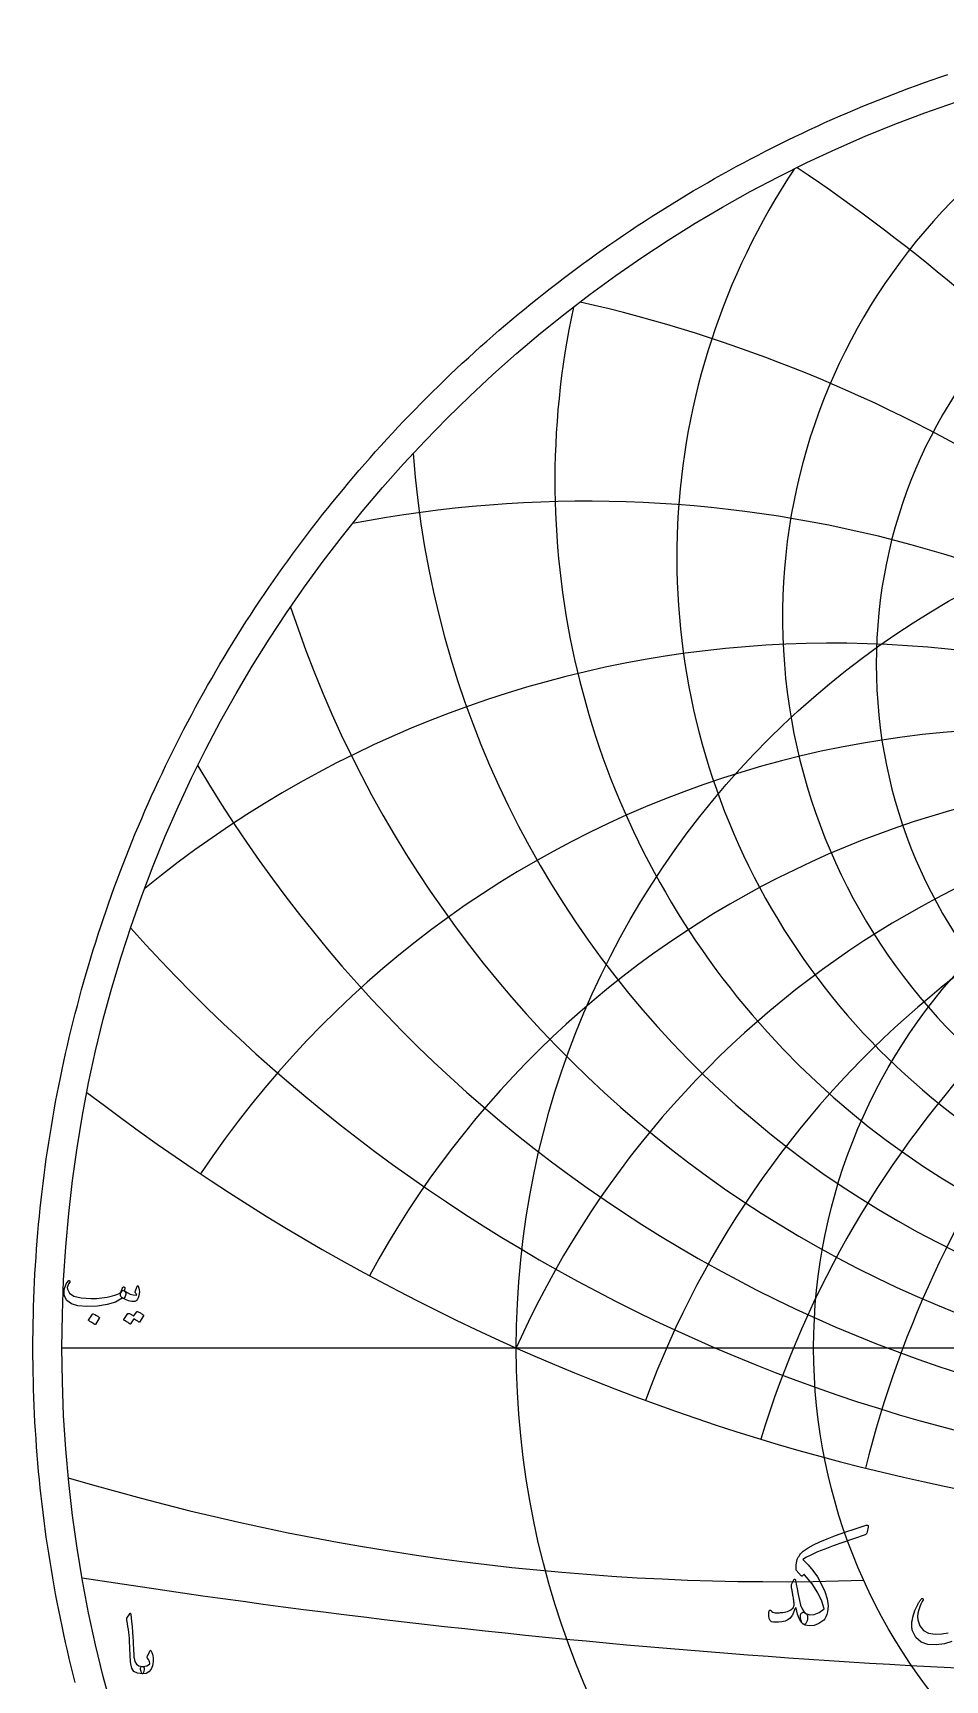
# Model space of a CAD drawing. Header units: millimetres. Extents: x -68 to 68, y -68 to 70.
# Drawn here: x -68.5 to -22, y -16.9 to 67 of the extents above; entities that cross this region are included whole.
import ezdxf

# ---------------------------------------------------------------- set-up
doc = ezdxf.new("R2010")
doc.units = ezdxf.units.MM
for name, color, linetype in [('CUT_OUTER', 1, 'Continuous'), ('ENGRAVE', 7, 'Continuous'), ('ENGRAVE_FINE', 8, 'Continuous'), ('TEXT', 5, 'Continuous')]:
    doc.layers.add(name, color=color, linetype=linetype)

msp = doc.modelspace()

# ---------------------------------------------------------------- linework, layer by layer
at = {"layer": 'CUT_OUTER'}
msp.add_lwpolyline([(-66.3196, -17.0453), (-66.4229, -16.6381), (-66.5237, -16.2302), (-66.6221, -15.8217), (-66.7179, -15.4126), (-66.8112, -15.003), (-66.902, -14.5927), (-66.9903, -14.182), (-67.076, -13.7706), (-67.1593, -13.3588), (-67.24, -12.9465), (-67.3181, -12.5337), (-67.3938, -12.1204), (-67.4669, -11.7066), (-67.5374, -11.2924), (-67.6055, -10.8778), (-67.6709, -10.4628), (-67.7339, -10.0474), (-67.7942, -9.6316), (-67.8521, -9.2154), (-67.9073, -8.7989), (-67.96, -8.3821), (-68.0102, -7.9649), (-68.0578, -7.5475), (-68.1028, -7.1297), (-68.1453, -6.7117), (-68.1852, -6.2935), (-68.2225, -5.875), (-68.2573, -5.4563), (-68.2895, -5.0373), (-68.3191, -4.6182), (-68.3461, -4.1989), (-68.3706, -3.7795), (-68.3925, -3.3599), (-68.4118, -2.9402), (-68.4286, -2.5204), (-68.4428, -2.1005), (-68.4544, -1.6805), (-68.4634, -1.2604), (-68.4698, -0.8403), (-68.4737, -0.4202), (-68.475, 0), (-68.4737, 0.4202), (-68.4698, 0.8403), (-68.4634, 1.2604), (-68.4544, 1.6805), (-68.4428, 2.1005), (-68.4286, 2.5204), (-68.4118, 2.9402), (-68.3925, 3.3599), (-68.3706, 3.7795), (-68.3461, 4.1989), (-68.3191, 4.6182), (-68.2895, 5.0373), (-68.2573, 5.4563), (-68.2225, 5.875), (-68.1852, 6.2935), (-68.1453, 6.7117), (-68.1028, 7.1297), (-68.0578, 7.5475), (-68.0102, 7.9649), (-67.96, 8.3821), (-67.9073, 8.7989), (-67.8521, 9.2154), (-67.7942, 9.6316), (-67.7339, 10.0474), (-67.6709, 10.4628), (-67.6055, 10.8778), (-67.5374, 11.2924), (-67.4669, 11.7066), (-67.3938, 12.1204), (-67.3181, 12.5337), (-67.24, 12.9465), (-67.1593, 13.3588), (-67.076, 13.7706), (-66.9903, 14.182), (-66.902, 14.5927), (-66.8112, 15.003), (-66.7179, 15.4126), (-66.6221, 15.8217), (-66.5237, 16.2302), (-66.4229, 16.6381), (-66.3196, 17.0453), (-66.2137, 17.4519), (-66.1054, 17.8579), (-65.9946, 18.2632), (-65.8813, 18.6677), (-65.7655, 19.0716), (-65.6472, 19.4748), (-65.5265, 19.8772), (-65.4033, 20.2789), (-65.2776, 20.6799), (-65.1495, 21.08), (-65.0189, 21.4794), (-64.8859, 21.8779), (-64.7505, 22.2756), (-64.6126, 22.6725), (-64.4722, 23.0685), (-64.3295, 23.4637), (-64.1843, 23.858), (-64.0367, 24.2513), (-63.8867, 24.6438), (-63.7343, 25.0354), (-63.5795, 25.4259), (-63.4222, 25.8156), (-63.2627, 26.2042), (-63.1007, 26.5919), (-62.9363, 26.9786), (-62.7696, 27.3643), (-62.6005, 27.7489), (-62.4291, 28.1325), (-62.2553, 28.515), (-62.0791, 28.8965), (-61.9007, 29.2768), (-61.7199, 29.6561), (-61.5367, 30.0342), (-61.3513, 30.4113), (-61.1635, 30.7871), (-60.9735, 31.1618), (-60.7811, 31.5354), (-60.5865, 31.9077), (-60.3896, 32.2789), (-60.1904, 32.6488), (-59.9889, 33.0175), (-59.7852, 33.385), (-59.5792, 33.7512), (-59.371, 34.1161), (-59.1605, 34.4798), (-58.9479, 34.8421), (-58.733, 35.2032), (-58.5159, 35.5629), (-58.2965, 35.9213), (-58.075, 36.2783), (-57.8513, 36.634), (-57.6255, 36.9882), (-57.3974, 37.3411), (-57.1672, 37.6926), (-56.9349, 38.0427), (-56.7004, 38.3913), (-56.4638, 38.7385), (-56.225, 39.0842), (-55.9841, 39.4285), (-55.7411, 39.7712), (-55.4961, 40.1125), (-55.2489, 40.4523), (-54.9996, 40.7905), (-54.7483, 41.1272), (-54.4949, 41.4624), (-54.2395, 41.796), (-53.982, 42.128), (-53.7225, 42.4584), (-53.461, 42.7873), (-53.1974, 43.1145), (-52.9319, 43.4401), (-52.6644, 43.764), (-52.3948, 44.0864), (-52.1233, 44.407), (-51.8499, 44.726), (-51.5745, 45.0433), (-51.2971, 45.3589), (-51.0178, 45.6728), (-50.7366, 45.985), (-50.4535, 46.2954), (-50.1685, 46.6042), (-49.8816, 46.9111), (-49.5928, 47.2163), (-49.3022, 47.5197), (-49.0097, 47.8213), (-48.7153, 48.1211), (-48.4191, 48.4191), (-48.1211, 48.7153), (-47.8213, 49.0097), (-47.5197, 49.3022), (-47.2163, 49.5928), (-46.9111, 49.8816), (-46.6042, 50.1685), (-46.2954, 50.4535), (-45.985, 50.7366), (-45.6728, 51.0178), (-45.3589, 51.2971), (-45.0433, 51.5745), (-44.726, 51.8499), (-44.407, 52.1233), (-44.0864, 52.3948), (-43.764, 52.6644), (-43.4401, 52.9319), (-43.1145, 53.1974), (-42.7873, 53.461), (-42.4584, 53.7225), (-42.128, 53.982), (-41.796, 54.2395), (-41.4624, 54.4949), (-41.1272, 54.7483), (-40.7905, 54.9996), (-40.4523, 55.2489), (-40.1125, 55.4961), (-39.7712, 55.7411), (-39.4285, 55.9841), (-39.0842, 56.225), (-38.7385, 56.4638), (-38.3913, 56.7004), (-38.0427, 56.9349), (-37.6926, 57.1672), (-37.3411, 57.3974), (-36.9882, 57.6255), (-36.634, 57.8513), (-36.2783, 58.075), (-35.9213, 58.2965), (-35.5629, 58.5159), (-35.2032, 58.733), (-34.8421, 58.9479), (-34.4798, 59.1605), (-34.1161, 59.371), (-33.7512, 59.5792), (-33.385, 59.7852), (-33.0175, 59.9889), (-32.6488, 60.1904), (-32.2789, 60.3896), (-31.9077, 60.5865), (-31.5354, 60.7811), (-31.1618, 60.9735), (-30.7871, 61.1635), (-30.4113, 61.3513), (-30.0342, 61.5367), (-29.6561, 61.7199), (-29.2768, 61.9007), (-28.8965, 62.0791), (-28.515, 62.2553), (-28.1325, 62.4291), (-27.7489, 62.6005), (-27.3643, 62.7696), (-26.9786, 62.9363), (-26.5919, 63.1007), (-26.2042, 63.2627), (-25.8156, 63.4222), (-25.4259, 63.5795), (-25.0354, 63.7343), (-24.6438, 63.8867), (-24.2513, 64.0367), (-23.858, 64.1843), (-23.4637, 64.3295), (-23.0685, 64.4722), (-22.6725, 64.6126), (-22.2756, 64.7505), (-21.8779, 64.8859)], dxfattribs=at)
at = {"layer": 'ENGRAVE'}
msp.add_lwpolyline([(-67, 0), (0, 0)], dxfattribs=at)
for radius in [67, 43.8575, 28.7086]:
    msp.add_circle((0, 0), radius, dxfattribs=at)
for centre, radius, start, end in [((0, 37.2405), 30.2941, 104.505507, 270), ((0, 40.2865), 35.6769, 146.343028, 270), ((0, 34.8434), 25.5212, 90, 270), ((0, 44.1868), 41.8883, 167.806282, 270), ((0, 49.2528), 49.2528, 184.286953, 270), ((0, 55.9771), 58.2756, 198.225367, 270), ((0, 65.1849), 69.7945, 210.596579, 270), ((0, -19.5266), 48.008, 90, 156), ((0, -19.5266), 48.008, 90, 156), ((0, 78.366), 85.3124, 221.90416, 270), ((0, 98.5055), 107.8277, 232.445767, 270), ((-30.5344, 113.9561), 125.8643, 253.31406, 271.993096)]:
    msp.add_arc(centre, radius, start, end, dxfattribs=at)
at = {"layer": 'ENGRAVE_FINE'}
for centre, radius, start, end in [((-83.1523, -19.5266), 96.016, 30, 56.062411), ((-83.1523, -19.5266), 96.016, 30, 56.062411), ((-57.2137, -19.5266), 74.6872, 40, 77.154006), ((-57.2137, -19.5266), 74.6872, 40, 77.154006), ((-40.2835, -19.5266), 62.67, 50, 100.963041), ((-40.2835, -19.5266), 62.67, 50, 100.963041), ((-27.7174, -19.5266), 55.4349, 60, 129.228654), ((-27.7174, -19.5266), 55.4349, 60, 129.228654), ((-17.4735, -19.5266), 51.089, 70, 146.227383), ((-17.4735, -19.5266), 51.089, 70, 146.227383), ((-8.4651, -19.5266), 48.7486, 80, 151.570262), ((-8.4651, -19.5266), 48.7486, 80, 151.570262), ((8.4651, -19.5266), 48.7486, 100, 159.774566), ((8.4651, -19.5266), 48.7486, 100, 159.774566), ((17.4735, -19.5266), 51.089, 110, 163.069198), ((17.4735, -19.5266), 51.089, 110, 163.069198), ((27.7174, -19.5266), 55.4349, 120, 166.007335), ((27.7174, -19.5266), 55.4349, 120, 166.007335), ((0, 410.0077), 426.843, 261.109199, 270)]:
    msp.add_arc(centre, radius, start, end, dxfattribs=at)
at = {"layer": 'TEXT'}
for points in [[(-63.8217, 2.9123), (-63.8176, 2.9102), (-63.8137, 2.908), (-63.8101, 2.9059), (-63.8068, 2.9038), (-63.8035, 2.9014), (-63.7999, 2.8984), (-63.796, 2.895), (-63.7919, 2.891), (-63.7576, 2.8505), (-63.744, 2.7931), (-63.7512, 2.7185), (-63.7791, 2.627), (-63.8049, 2.5714), (-63.8313, 2.5365), (-63.8582, 2.5224), (-63.8856, 2.5291), (-63.8994, 2.5357), (-63.9111, 2.5386), (-63.9207, 2.5378), (-63.9281, 2.5333), (-64.2773, 2.3422), (-64.6946, 2.2076), (-65.18, 2.1293), (-65.7336, 2.1075), (-66.1812, 2.1458), (-66.5192, 2.248), (-66.7475, 2.4141), (-66.8662, 2.644), (-66.8846, 2.7526), (-66.8886, 2.8612), (-66.8782, 2.9698), (-66.8534, 3.0783), (-66.8196, 3.1744), (-66.7779, 3.2625), (-66.7281, 3.3426), (-66.6703, 3.4147), (-66.6594, 3.4238), (-66.648, 3.4296), (-66.636, 3.4323), (-66.6235, 3.4318), (-66.6118, 3.4267), (-66.6022, 3.4201), (-66.5948, 3.4118), (-66.5894, 3.402), (-66.587, 3.3924), (-66.5884, 3.3807), (-66.5934, 3.3668), (-66.6022, 3.3509), (-66.664, 3.2604), (-66.7044, 3.172), (-66.7236, 3.0858), (-66.7214, 3.0017), (-66.6203, 2.7909), (-66.385, 2.6398), (-66.0157, 2.5482), (-65.5121, 2.5163), (-65.3739, 2.5184), (-65.2359, 2.5248), (-65.0982, 2.5354), (-64.9607, 2.5503), (-64.8243, 2.5695), (-64.6898, 2.5929), (-64.5571, 2.6206), (-64.4263, 2.6525), (-64.2994, 2.6887), (-64.1953, 2.7249), (-64.1142, 2.7611), (-64.0559, 2.7973), (-64.0334, 2.8165), (-64.0128, 2.8399), (-63.994, 2.8676), (-63.9771, 2.8995), (-63.9613, 2.9352), (-63.9457, 2.974), (-63.9304, 3.0161), (-63.9154, 3.0613), (-63.9095, 3.0752), (-63.9005, 3.0869), (-63.8882, 3.0964), (-63.8728, 3.1039), (-63.8563, 3.1079), (-63.8409, 3.1071), (-63.8265, 3.1015), (-63.8132, 3.0911), (-63.8025, 3.0767), (-63.7961, 3.0592), (-63.794, 3.0384), (-63.7961, 3.0145)], [(-63.9494, 2.5716), (-63.9957, 2.6155), (-64.0197, 2.6706), (-64.0213, 2.7369), (-64.0005, 2.8143), (-63.9556, 2.8838), (-63.9143, 2.9261), (-63.8768, 2.9413), (-63.843, 2.9293), (-63.6833, 2.8237), (-63.5236, 2.7494), (-63.364, 2.7066), (-63.2043, 2.6951), (-63.1987, 2.6962), (-63.1947, 2.6994), (-63.1923, 2.7047), (-63.1915, 2.7122), (-63.1955, 2.7263), (-63.2075, 2.7473), (-63.2274, 2.7752), (-63.2554, 2.8101), (-63.2607, 2.8207), (-63.2639, 2.8314), (-63.265, 2.842), (-63.2639, 2.8527), (-63.1617, 3.1465), (-63.1569, 3.1577), (-63.151, 3.1656), (-63.1441, 3.1704), (-63.1361, 3.172), (-63.1282, 3.1707), (-63.1212, 3.1667), (-63.1154, 3.16), (-63.1106, 3.1507), (-63.0787, 3.0552), (-63.0595, 2.9602), (-63.0531, 2.8657), (-63.0595, 2.7718), (-63.0803, 2.6549), (-63.1085, 2.5599), (-63.1441, 2.4867), (-63.1872, 2.4354), (-63.22, 2.4072), (-63.25, 2.3864), (-63.2775, 2.3731), (-63.3022, 2.3672), (-63.4449, 2.3641), (-63.6003, 2.3971), (-63.7685, 2.4662), (-63.9494, 2.5716)], [(-65.4355, 1.7285), (-65.4302, 1.7339), (-65.4227, 1.7371), (-65.4131, 1.7381), (-65.4014, 1.7371), (-65.3187, 1.7035), (-65.2407, 1.6625), (-65.1675, 1.6141), (-65.0991, 1.5582), (-65.0925, 1.5497), (-65.0895, 1.5412), (-65.0903, 1.5327), (-65.0949, 1.5242), (-65.295, 1.2005), (-65.3024, 1.1928), (-65.312, 1.191), (-65.3237, 1.1949), (-65.3376, 1.2048), (-65.3495, 1.2133), (-65.3684, 1.2261), (-65.3943, 1.2431), (-65.427, 1.2644), (-65.4672, 1.29), (-65.5153, 1.3198), (-65.5715, 1.3538), (-65.6356, 1.3922), (-65.6441, 1.3985), (-65.6484, 1.4049), (-65.6484, 1.4113), (-65.6441, 1.4177)], [(-63.1915, 1.8478), (-63.1862, 1.8531), (-63.1787, 1.8563), (-63.1691, 1.8573), (-63.1574, 1.8563), (-63.1155, 1.8406), (-63.0749, 1.8233), (-63.0357, 1.8044), (-62.9978, 1.7839), (-62.9609, 1.7615), (-62.9248, 1.7371), (-62.8896, 1.7104), (-62.8551, 1.6817), (-62.8485, 1.6729), (-62.8455, 1.6636), (-62.8463, 1.6538), (-62.8509, 1.6434), (-63.0552, 1.3198), (-63.0608, 1.3155), (-63.0691, 1.3155), (-63.08, 1.3198), (-63.0936, 1.3283), (-63.1029, 1.3361), (-63.118, 1.3469), (-63.1391, 1.3606), (-63.166, 1.3772), (-63.199, 1.3971), (-63.2383, 1.4204), (-63.2841, 1.4471), (-63.3363, 1.4773), (-63.4981, 1.2261), (-63.5055, 1.2184), (-63.5151, 1.2165), (-63.5268, 1.2205), (-63.5407, 1.2303), (-63.5526, 1.2389), (-63.5715, 1.2516), (-63.5973, 1.2687), (-63.6301, 1.29), (-63.6703, 1.3155), (-63.7184, 1.3453), (-63.7746, 1.3794), (-63.8387, 1.4177), (-63.8454, 1.4241), (-63.8483, 1.4305), (-63.8475, 1.4369), (-63.843, 1.4432), (-63.6343, 1.7541), (-63.629, 1.7594), (-63.6216, 1.7626), (-63.612, 1.7637), (-63.6003, 1.7626), (-63.5646, 1.751), (-63.53, 1.7376), (-63.4965, 1.7223), (-63.464, 1.7051), (-63.4326, 1.6864), (-63.4023, 1.6663), (-63.373, 1.6448), (-63.3448, 1.6221)], [(-26.0248, -9.0334), (-25.9709, -9.0238), (-25.9369, -9.0374), (-25.923, -9.0743), (-25.929, -9.1345), (-25.9875, -9.3687), (-26.0055, -9.4286), (-26.0274, -9.4752), (-26.0534, -9.5084), (-26.0833, -9.5284), (-26.6828, -9.7248), (-27.225, -9.9096), (-27.71, -10.0828), (-28.1378, -10.2443), (-28.5077, -10.3948), (-28.8191, -10.535), (-29.0719, -10.6649), (-29.2662, -10.7845), (-28.9934, -11.0507), (-28.7446, -11.3434), (-28.5197, -11.6628), (-28.3188, -12.0087), (-28.1352, -12.4119), (-28.0207, -12.7858), (-27.9755, -13.1305), (-27.9994, -13.4458), (-28.0354, -13.5875), (-28.0793, -13.704), (-28.1312, -13.7951), (-28.191, -13.861), (-28.4399, -14.0313), (-28.6807, -14.1324), (-28.9136, -14.1644), (-29.1385, -14.1271), (-29.2349, -14.0772), (-29.3061, -13.9967), (-29.352, -13.8856), (-29.3727, -13.7439), (-29.3717, -13.6308), (-29.3527, -13.547), (-29.3158, -13.4924), (-29.2609, -13.4671), (-29.2333, -13.4684), (-29.1983, -13.4778), (-29.1561, -13.4951), (-29.1065, -13.5203), (-28.9023, -13.5902), (-28.6781, -13.5762), (-28.4339, -13.4784), (-28.1698, -13.2968), (-28.2862, -12.8946), (-28.4918, -12.4705), (-28.7865, -12.0244), (-29.1704, -11.5563), (-29.1814, -11.5487), (-29.193, -11.547), (-29.2053, -11.5513), (-29.2183, -11.5616), (-29.2769, -11.6095), (-29.2905, -11.6192), (-29.3048, -11.6215), (-29.3198, -11.6165), (-29.3354, -11.6042), (-29.5909, -11.3168), (-29.5969, -11.2948), (-29.5989, -11.2449), (-29.5969, -11.1671), (-29.5909, -11.0613), (-29.5809, -10.9489), (-29.5669, -10.8564), (-29.549, -10.7839), (-29.527, -10.7313), (-29.4893, -10.6644), (-29.4505, -10.6022), (-29.4108, -10.5447), (-29.37, -10.4918), (-29.3283, -10.4432), (-29.2855, -10.3986), (-29.2418, -10.3581), (-29.197, -10.3215), (-28.9798, -10.1803), (-28.7113, -10.0334), (-28.3916, -9.8809), (-28.0207, -9.7227), (-27.5986, -9.5588), (-27.1252, -9.3894), (-26.6006, -9.2142), (-26.0248, -9.0334)], [(-29.2556, -14.0632), (-29.359, -13.9555), (-29.4512, -13.7865), (-29.532, -13.5563), (-29.6015, -13.2649), (-29.6112, -13.2329), (-29.6242, -13.2276), (-29.6405, -13.2489), (-29.6601, -13.2968), (-29.6765, -13.3419), (-29.694, -13.3866), (-29.7125, -13.431), (-29.7319, -13.4751), (-29.7521, -13.5188), (-29.7725, -13.5623), (-29.7933, -13.6053), (-29.8144, -13.6481), (-29.9029, -13.7652), (-30.0194, -13.8557), (-30.1637, -13.9195), (-30.336, -13.9568), (-30.5037, -13.9741), (-30.6448, -13.9781), (-30.7592, -13.9688), (-30.847, -13.9461), (-30.9255, -13.8909), (-30.9748, -13.7891), (-30.9947, -13.6408), (-30.9854, -13.4458), (-30.9781, -13.4129), (-30.9668, -13.3886), (-30.9515, -13.373), (-30.9322, -13.366), (-30.9102, -13.3657), (-30.8923, -13.37), (-30.8783, -13.379), (-30.8683, -13.3926), (-30.838, -13.4348), (-30.7951, -13.4658), (-30.7396, -13.4854), (-30.6714, -13.4937), (-30.6326, -13.4957), (-30.5909, -13.4964), (-30.5461, -13.4957), (-30.4984, -13.4937), (-30.448, -13.4904), (-30.3953, -13.4857), (-30.3402, -13.4798), (-30.2828, -13.4724), (-30.0446, -13.4212), (-29.8677, -13.342), (-29.7519, -13.2349), (-29.6973, -13.0999), (-29.7002, -13.0709), (-29.7033, -13.0373), (-29.7068, -12.9991), (-29.7106, -12.9561), (-29.7155, -12.9082), (-29.722, -12.855), (-29.7301, -12.7965), (-29.7399, -12.7326), (-29.7502, -12.6676), (-29.7599, -12.6055), (-29.7689, -12.5465), (-29.7772, -12.4904), (-29.7855, -12.4374), (-29.7945, -12.3873), (-29.8041, -12.3402), (-29.8144, -12.2961), (-29.8294, -12.2113), (-29.8371, -12.1431), (-29.8374, -12.0916), (-29.8304, -12.0566), (-29.7186, -11.8118), (-29.7096, -11.8002), (-29.6987, -11.7918), (-29.6857, -11.7868), (-29.6707, -11.7852), (-29.6561, -11.7878), (-29.6441, -11.7958), (-29.6348, -11.8091), (-29.6281, -11.8278), (-29.5942, -12.036), (-29.551, -12.2775), (-29.4984, -12.5523), (-29.4365, -12.8603), (-29.374, -13.1032), (-29.2981, -13.2941), (-29.209, -13.4332), (-29.1065, -13.5203), (-29.0693, -13.5509), (-29.0427, -13.5949), (-29.0267, -13.6521), (-29.0214, -13.7226), (-29.027, -13.8164), (-29.044, -13.9009), (-29.0723, -13.9761), (-29.1119, -14.042), (-29.1408, -14.0732), (-29.1744, -14.0872), (-29.2127, -14.0839), (-29.2556, -14.0632)], [(-63.5481, -13.5402), (-63.5399, -13.5274), (-63.5321, -13.5189), (-63.525, -13.5146), (-63.5183, -13.5146), (-63.5082, -13.5202), (-63.4991, -13.537), (-63.4912, -13.5649), (-63.4842, -13.604), (-63.4491, -13.9221), (-63.4204, -14.2161), (-63.398, -14.4862), (-63.382, -14.7324), (-63.3718, -14.9429), (-63.3624, -15.1316), (-63.3537, -15.2985), (-63.3459, -15.4435), (-63.3391, -15.5667), (-63.3336, -15.6681), (-63.3295, -15.7477), (-63.3267, -15.8054), (-63.2889, -15.9784), (-63.2053, -16.1056), (-63.076, -16.1871), (-62.9009, -16.2227), (-62.8522, -16.2355), (-62.821, -16.2653), (-62.8075, -16.3122), (-62.8115, -16.376), (-62.8314, -16.4766), (-62.853, -16.5485), (-62.8761, -16.5916), (-62.9009, -16.606), (-63.1473, -16.5735), (-63.3288, -16.4761), (-63.4454, -16.3138), (-63.497, -16.0865), (-63.5051, -15.9778), (-63.5125, -15.8688), (-63.519, -15.7595), (-63.5247, -15.65), (-63.5299, -15.5402), (-63.5348, -15.4302), (-63.5395, -15.3199), (-63.5439, -15.2093), (-63.5518, -14.9984), (-63.563, -14.8085), (-63.5774, -14.6397), (-63.595, -14.4918), (-63.6157, -14.3499), (-63.6397, -14.1986), (-63.6668, -14.0379), (-63.6971, -13.868), (-63.7011, -13.8374), (-63.7003, -13.8095), (-63.6947, -13.7842), (-63.6844, -13.7616)], [(-62.6454, -15.7075), (-62.5262, -15.4435), (-62.5086, -15.4145), (-62.49, -15.4041), (-62.4703, -15.4124), (-62.4495, -15.4393), (-62.4112, -15.5198), (-62.3814, -15.6037), (-62.3601, -15.6911), (-62.3473, -15.782), (-62.3433, -15.8769), (-62.3484, -15.9763), (-62.3625, -16.0802), (-62.3857, -16.1887), (-62.4562, -16.3712), (-62.5656, -16.5016), (-62.7138, -16.5799), (-62.9009, -16.606), (-62.9224, -16.5924), (-62.9445, -16.5517), (-62.9672, -16.4838), (-62.9903, -16.3888), (-62.997, -16.338), (-62.9956, -16.2962), (-62.9863, -16.2635), (-62.969, -16.2398), (-62.9552, -16.2307), (-62.9392, -16.2249), (-62.9211, -16.2222), (-62.9009, -16.2227), (-62.783, -16.219), (-62.6805, -16.1951), (-62.5935, -16.1509), (-62.5219, -16.0865), (-62.5187, -16.0814), (-62.5177, -16.0748), (-62.5187, -16.0665), (-62.5219, -16.0567), (-62.5387, -15.9965), (-62.5634, -15.9353), (-62.5962, -15.873), (-62.6369, -15.8097), (-62.6502, -15.7858), (-62.656, -15.7607), (-62.6545, -15.7347), (-62.6454, -15.7075)]]:
    msp.add_lwpolyline(points, close=True, dxfattribs=at)
msp.add_lwpolyline([(-21.6762, -14.9481), (-22.0475, -15.0695), (-22.4586, -15.1278), (-22.8914, -15.1075), (-23.2371, -14.9827), (-23.4955, -14.7535), (-23.6669, -14.4199), (-23.6815, -14.3681), (-23.6935, -14.3141), (-23.7028, -14.2577), (-23.7094, -14.199), (-23.7128, -14.1383), (-23.7121, -14.0759), (-23.7074, -14.0119), (-23.6988, -13.9461), (-23.6802, -13.8299), (-23.6562, -13.7153), (-23.6269, -13.6023), (-23.5923, -13.4911), (-23.5528, -13.3818), (-23.5085, -13.2748), (-23.4596, -13.1702), (-23.406, -13.0679), (-23.3823, -13.0263), (-23.3588, -12.9868), (-23.3357, -12.9492), (-23.3129, -12.9136), (-23.2908, -12.88), (-23.2697, -12.8484), (-23.2495, -12.8188), (-23.2304, -12.7911), (-23.2168, -12.7755), (-23.2025, -12.7659), (-23.1875, -12.7622), (-23.1719, -12.7645), (-23.1552, -12.7709), (-23.1426, -12.7792), (-23.1339, -12.7895), (-23.1293, -12.8018), (-23.1279, -12.8158), (-23.1293, -12.8311), (-23.1333, -12.8477), (-23.1399, -12.8657), (-23.1788, -12.9245), (-23.2158, -12.9894), (-23.2507, -13.0603), (-23.2836, -13.1371), (-23.3528, -13.3337), (-23.3954, -13.519), (-23.4114, -13.693), (-23.4007, -13.8557), (-23.3013, -14.1647), (-23.12, -14.3893), (-22.8568, -14.5293), (-22.5119, -14.5849), (-22.1785, -14.5692), (-21.8545, -14.5064)], dxfattribs=at)

doc.saveas('drawing.dxf')
